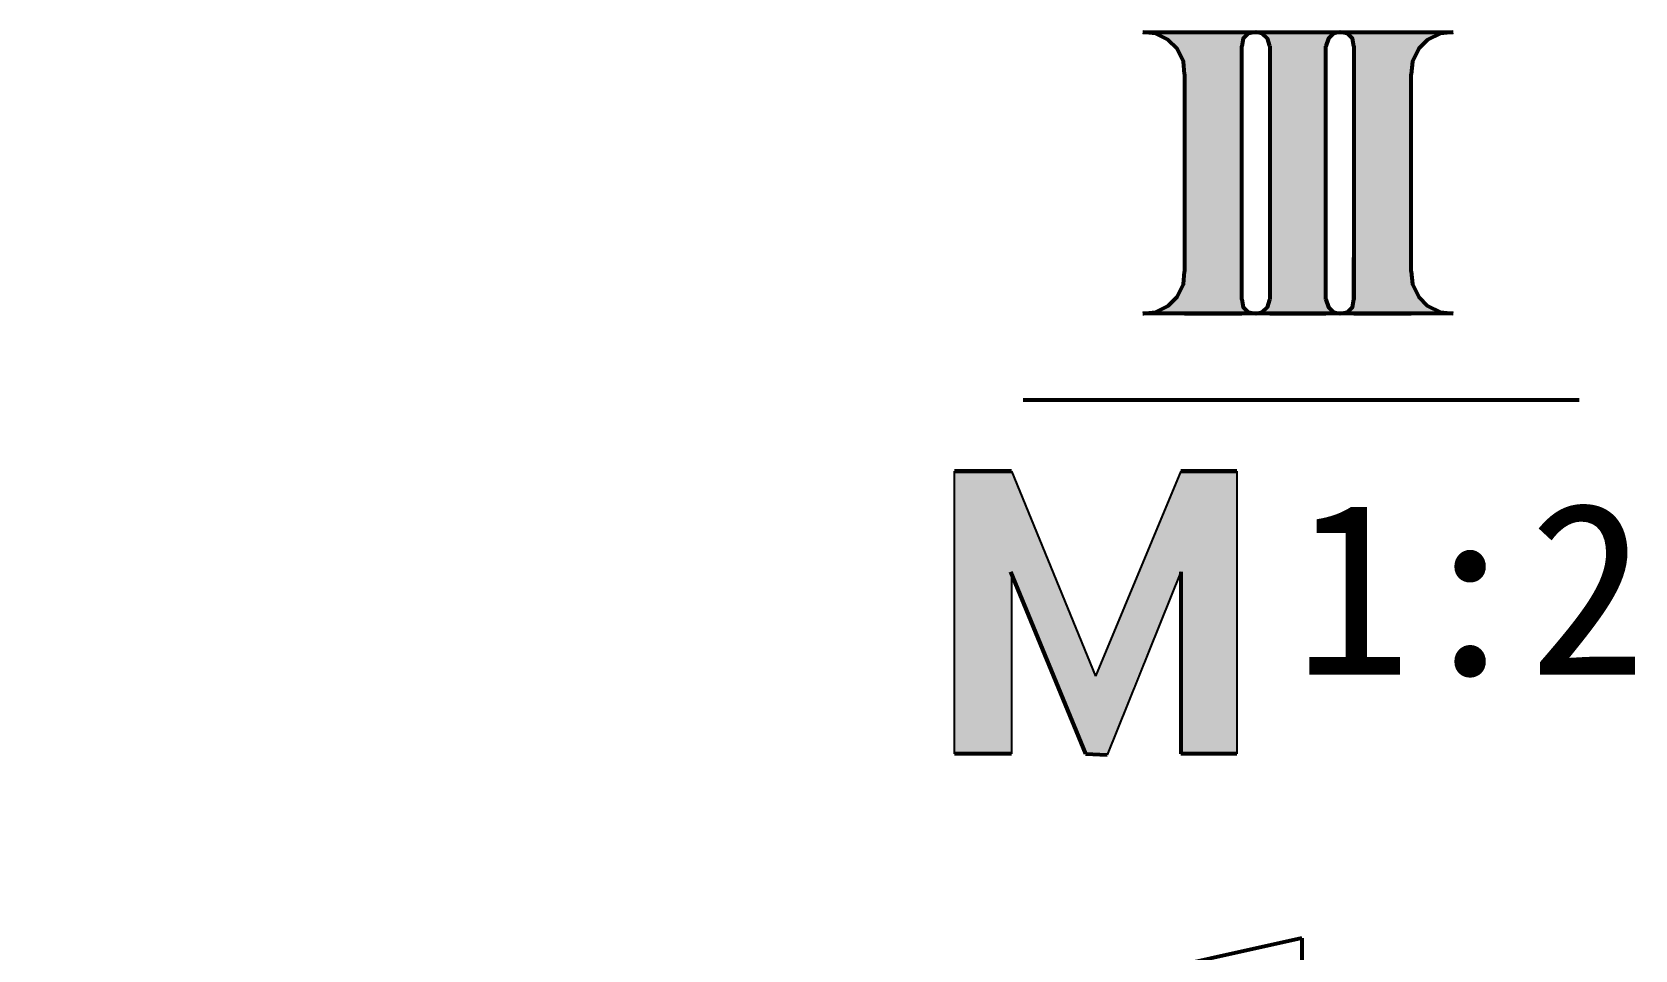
# Model space of a CAD drawing. Header units: millimetres. Extents: x 0 to 841, y 0 to 1189.
# Drawn here: x 435.7 to 489, y 765.4 to 795.9 of the extents above; entities that cross this region are included whole.
import ezdxf

# ---------------------------------------------------------------- set-up
doc = ezdxf.new("R2010")
doc.units = ezdxf.units.MM
doc.layers.add('C00-00-00', color=7, linetype='Continuous')

msp = doc.modelspace()

# ---------------------------------------------------------------- hatches: boundary and pattern name
at = {"layer": 'C00-00-00'}
h = msp.add_hatch(color=256, dxfattribs=at)
h.dxf.hatch_style = 2
h.paths.add_polyline_path([(472.609333, 795.892772), (476.292333, 795.892772), (472.694, 795.892772)])
h = msp.add_hatch(color=256, dxfattribs=at)
h.dxf.hatch_style = 2
h.paths.add_polyline_path([(472.609333, 795.892772), (476.377, 795.892772), (476.292333, 795.892772)])
h = msp.add_hatch(color=256, dxfattribs=at)
h.dxf.hatch_style = 2
h.paths.add_polyline_path([(472.694, 795.892772), (476.25, 795.892772), (472.863333, 795.892772)])
h = msp.add_hatch(color=256, dxfattribs=at)
h.dxf.hatch_style = 2
h.paths.add_polyline_path([(472.694, 795.892772), (476.292333, 795.892772), (476.25, 795.892772)])
h = msp.add_hatch(color=256, dxfattribs=at)
h.dxf.hatch_style = 2
h.paths.add_polyline_path([(472.863333, 795.892772), (476.207667, 795.892772), (472.905667, 795.892772)])
h = msp.add_hatch(color=256, dxfattribs=at)
h.dxf.hatch_style = 2
h.paths.add_polyline_path([(472.863333, 795.892772), (476.25, 795.892772), (476.207667, 795.892772)])
h = msp.add_hatch(color=256, dxfattribs=at)
h.dxf.hatch_style = 2
h.paths.add_polyline_path([(472.905667, 795.892772), (476.123, 795.850439), (473.032667, 795.850439)])
h = msp.add_hatch(color=256, dxfattribs=at)
h.dxf.hatch_style = 2
h.paths.add_polyline_path([(472.905667, 795.892772), (476.207667, 795.892772), (476.123, 795.850439)])
h = msp.add_hatch(color=256, dxfattribs=at)
h.dxf.hatch_style = 2
h.paths.add_polyline_path([(473.032667, 795.850439), (476.123, 795.808106), (473.117333, 795.808106)])
h = msp.add_hatch(color=256, dxfattribs=at)
h.dxf.hatch_style = 2
h.paths.add_polyline_path([(473.032667, 795.850439), (476.123, 795.850439), (476.123, 795.808106)])
h = msp.add_hatch(color=256, dxfattribs=at)
h.dxf.hatch_style = 2
h.paths.add_polyline_path([(473.117333, 795.808106), (476.080667, 795.808106), (473.159667, 795.808106)])
h = msp.add_hatch(color=256, dxfattribs=at)
h.dxf.hatch_style = 2
h.paths.add_polyline_path([(473.117333, 795.808106), (476.123, 795.808106), (476.080667, 795.808106)])
h = msp.add_hatch(color=256, dxfattribs=at)
h.dxf.hatch_style = 2
h.paths.add_polyline_path([(473.159667, 795.808106), (475.996, 795.723439), (473.286667, 795.723439)])
h = msp.add_hatch(color=256, dxfattribs=at)
h.dxf.hatch_style = 2
h.paths.add_polyline_path([(473.159667, 795.808106), (476.080667, 795.808106), (475.996, 795.723439)])
h = msp.add_hatch(color=256, dxfattribs=at)
h.dxf.hatch_style = 2
h.paths.add_polyline_path([(476.377, 795.892772), (479.086333, 795.892772), (476.461667, 795.892772)])
h = msp.add_hatch(color=256, dxfattribs=at)
h.dxf.hatch_style = 2
h.paths.add_polyline_path([(476.377, 795.892772), (479.171, 795.892772), (479.086333, 795.892772)])
h = msp.add_hatch(color=256, dxfattribs=at)
h.dxf.hatch_style = 2
h.paths.add_polyline_path([(476.461667, 795.892772), (479.044, 795.892772), (476.546333, 795.892772)])
h = msp.add_hatch(color=256, dxfattribs=at)
h.dxf.hatch_style = 2
h.paths.add_polyline_path([(476.461667, 795.892772), (479.086333, 795.892772), (479.044, 795.892772)])
h = msp.add_hatch(color=256, dxfattribs=at)
h.dxf.hatch_style = 2
h.paths.add_polyline_path([(476.546333, 795.892772), (478.959333, 795.850439), (476.588667, 795.850439)])
h = msp.add_hatch(color=256, dxfattribs=at)
h.dxf.hatch_style = 2
h.paths.add_polyline_path([(476.546333, 795.892772), (479.044, 795.892772), (478.959333, 795.850439)])
h = msp.add_hatch(color=256, dxfattribs=at)
h.dxf.hatch_style = 2
h.paths.add_polyline_path([(476.588667, 795.850439), (478.874667, 795.808106), (476.673333, 795.808106)])
h = msp.add_hatch(color=256, dxfattribs=at)
h.dxf.hatch_style = 2
h.paths.add_polyline_path([(476.588667, 795.850439), (478.959333, 795.850439), (478.874667, 795.808106)])
h = msp.add_hatch(color=256, dxfattribs=at)
h.dxf.hatch_style = 2
h.paths.add_polyline_path([(476.673333, 795.808106), (478.832333, 795.723439), (476.715667, 795.723439)])
h = msp.add_hatch(color=256, dxfattribs=at)
h.dxf.hatch_style = 2
h.paths.add_polyline_path([(476.673333, 795.808106), (478.874667, 795.808106), (478.832333, 795.723439)])
h = msp.add_hatch(color=256, dxfattribs=at)
h.dxf.hatch_style = 2
h.paths.add_polyline_path([(479.171, 795.892772), (482.854, 795.892772), (479.255667, 795.892772)])
h = msp.add_hatch(color=256, dxfattribs=at)
h.dxf.hatch_style = 2
h.paths.add_polyline_path([(479.171, 795.892772), (482.938667, 795.892772), (482.854, 795.892772)])
h = msp.add_hatch(color=256, dxfattribs=at)
h.dxf.hatch_style = 2
h.paths.add_polyline_path([(479.255667, 795.892772), (482.684667, 795.892772), (479.340333, 795.892772)])
h = msp.add_hatch(color=256, dxfattribs=at)
h.dxf.hatch_style = 2
h.paths.add_polyline_path([(479.255667, 795.892772), (482.854, 795.892772), (482.684667, 795.892772)])
h = msp.add_hatch(color=256, dxfattribs=at)
h.dxf.hatch_style = 2
h.paths.add_polyline_path([(479.340333, 795.892772), (482.684667, 795.892772)])
h = msp.add_hatch(color=256, dxfattribs=at)
h.dxf.hatch_style = 2
h.paths.add_polyline_path([(479.340333, 795.892772), (482.684667, 795.892772)])
h = msp.add_hatch(color=256, dxfattribs=at)
h.dxf.hatch_style = 2
h.paths.add_polyline_path([(479.340333, 795.892772), (482.557667, 795.850439), (479.425, 795.850439)])
h = msp.add_hatch(color=256, dxfattribs=at)
h.dxf.hatch_style = 2
h.paths.add_polyline_path([(479.340333, 795.892772), (482.684667, 795.892772), (482.557667, 795.850439)])
h = msp.add_hatch(color=256, dxfattribs=at)
h.dxf.hatch_style = 2
h.paths.add_polyline_path([(479.425, 795.850439), (482.473, 795.808106), (479.467333, 795.808106)])
h = msp.add_hatch(color=256, dxfattribs=at)
h.dxf.hatch_style = 2
h.paths.add_polyline_path([(479.425, 795.850439), (482.557667, 795.850439), (482.473, 795.808106)])
h = msp.add_hatch(color=256, dxfattribs=at)
h.dxf.hatch_style = 2
h.paths.add_polyline_path([(479.467333, 795.808106), (482.388333, 795.808106)])
h = msp.add_hatch(color=256, dxfattribs=at)
h.dxf.hatch_style = 2
h.paths.add_polyline_path([(479.467333, 795.808106), (482.473, 795.808106), (482.388333, 795.808106)])
h = msp.add_hatch(color=256, dxfattribs=at)
h.dxf.hatch_style = 2
h.paths.add_polyline_path([(479.467333, 795.808106), (482.261333, 795.723439), (479.552, 795.723439)])
h = msp.add_hatch(color=256, dxfattribs=at)
h.dxf.hatch_style = 2
h.paths.add_polyline_path([(479.467333, 795.808106), (482.388333, 795.808106), (482.261333, 795.723439)])
h = msp.add_hatch(color=256, dxfattribs=at)
h.dxf.hatch_style = 2
h.paths.add_polyline_path([(473.286667, 795.723439), (475.996, 795.723439), (473.329, 795.723439)])
h = msp.add_hatch(color=256, dxfattribs=at)
h.dxf.hatch_style = 2
h.paths.add_polyline_path([(473.286667, 795.723439), (475.996, 795.723439)])
h = msp.add_hatch(color=256, dxfattribs=at)
h.dxf.hatch_style = 2
h.paths.add_polyline_path([(473.329, 795.723439), (475.953667, 795.681106), (473.371333, 795.681106)])
h = msp.add_hatch(color=256, dxfattribs=at)
h.dxf.hatch_style = 2
h.paths.add_polyline_path([(473.329, 795.723439), (475.996, 795.723439), (475.953667, 795.681106)])
h = msp.add_hatch(color=256, dxfattribs=at)
h.dxf.hatch_style = 2
h.paths.add_polyline_path([(473.371333, 795.681106), (475.911333, 795.596439), (473.498333, 795.596439)])
h = msp.add_hatch(color=256, dxfattribs=at)
h.dxf.hatch_style = 2
h.paths.add_polyline_path([(473.371333, 795.681106), (475.953667, 795.681106), (475.911333, 795.596439)])
h = msp.add_hatch(color=256, dxfattribs=at)
h.dxf.hatch_style = 2
h.paths.add_polyline_path([(473.498333, 795.596439), (475.911333, 795.554106), (473.540667, 795.554106)])
h = msp.add_hatch(color=256, dxfattribs=at)
h.dxf.hatch_style = 2
h.paths.add_polyline_path([(473.498333, 795.596439), (475.911333, 795.596439), (475.911333, 795.554106)])
h = msp.add_hatch(color=256, dxfattribs=at)
h.dxf.hatch_style = 2
h.paths.add_polyline_path([(473.540667, 795.554106), (475.911333, 795.511772), (473.583, 795.511772)])
h = msp.add_hatch(color=256, dxfattribs=at)
h.dxf.hatch_style = 2
h.paths.add_polyline_path([(473.540667, 795.554106), (475.911333, 795.554106), (475.911333, 795.511772)])
h = msp.add_hatch(color=256, dxfattribs=at)
h.dxf.hatch_style = 2
h.paths.add_polyline_path([(473.583, 795.511772), (475.911333, 795.427106), (473.667667, 795.427106)])
h = msp.add_hatch(color=256, dxfattribs=at)
h.dxf.hatch_style = 2
h.paths.add_polyline_path([(473.583, 795.511772), (475.911333, 795.511772), (475.911333, 795.427106)])
h = msp.add_hatch(color=256, dxfattribs=at)
h.dxf.hatch_style = 2
h.paths.add_polyline_path([(473.667667, 795.427106), (475.911333, 795.384772), (473.71, 795.384772)])
h = msp.add_hatch(color=256, dxfattribs=at)
h.dxf.hatch_style = 2
h.paths.add_polyline_path([(473.667667, 795.427106), (475.911333, 795.427106), (475.911333, 795.384772)])
h = msp.add_hatch(color=256, dxfattribs=at)
h.dxf.hatch_style = 2
h.paths.add_polyline_path([(473.71, 795.384772), (475.911333, 795.215439), (473.837, 795.215439)])
h = msp.add_hatch(color=256, dxfattribs=at)
h.dxf.hatch_style = 2
h.paths.add_polyline_path([(473.71, 795.384772), (475.911333, 795.384772), (475.911333, 795.215439)])
h = msp.add_hatch(color=256, dxfattribs=at)
h.dxf.hatch_style = 2
h.paths.add_polyline_path([(476.715667, 795.723439), (478.79, 795.681106), (476.758, 795.681106)])
h = msp.add_hatch(color=256, dxfattribs=at)
h.dxf.hatch_style = 2
h.paths.add_polyline_path([(476.715667, 795.723439), (478.832333, 795.723439), (478.79, 795.681106)])
h = msp.add_hatch(color=256, dxfattribs=at)
h.dxf.hatch_style = 2
h.paths.add_polyline_path([(476.758, 795.681106), (478.747667, 795.596439), (476.800333, 795.596439)])
h = msp.add_hatch(color=256, dxfattribs=at)
h.dxf.hatch_style = 2
h.paths.add_polyline_path([(476.758, 795.681106), (478.79, 795.681106), (478.747667, 795.596439)])
h = msp.add_hatch(color=256, dxfattribs=at)
h.dxf.hatch_style = 2
h.paths.add_polyline_path([(476.800333, 795.596439), (478.705333, 795.511772), (476.842667, 795.511772)])
h = msp.add_hatch(color=256, dxfattribs=at)
h.dxf.hatch_style = 2
h.paths.add_polyline_path([(476.800333, 795.596439), (478.747667, 795.596439), (478.705333, 795.511772)])
h = msp.add_hatch(color=256, dxfattribs=at)
h.dxf.hatch_style = 2
h.paths.add_polyline_path([(476.842667, 795.511772), (478.705333, 795.427106), (476.842667, 795.427106)])
h = msp.add_hatch(color=256, dxfattribs=at)
h.dxf.hatch_style = 2
h.paths.add_polyline_path([(476.842667, 795.511772), (478.705333, 795.511772), (478.705333, 795.427106)])
h = msp.add_hatch(color=256, dxfattribs=at)
h.dxf.hatch_style = 2
h.paths.add_polyline_path([(476.842667, 795.427106), (478.705333, 787.002772), (476.842667, 787.002772)])
h = msp.add_hatch(color=256, dxfattribs=at)
h.dxf.hatch_style = 2
h.paths.add_polyline_path([(476.842667, 795.427106), (478.705333, 795.427106), (478.705333, 787.002772)])
h = msp.add_hatch(color=256, dxfattribs=at)
h.dxf.hatch_style = 2
h.paths.add_polyline_path([(479.552, 795.723439), (482.219, 795.723439)])
h = msp.add_hatch(color=256, dxfattribs=at)
h.dxf.hatch_style = 2
h.paths.add_polyline_path([(479.552, 795.723439), (482.261333, 795.723439), (482.219, 795.723439)])
h = msp.add_hatch(color=256, dxfattribs=at)
h.dxf.hatch_style = 2
h.paths.add_polyline_path([(479.552, 795.723439), (482.176667, 795.681106), (479.594333, 795.681106)])
h = msp.add_hatch(color=256, dxfattribs=at)
h.dxf.hatch_style = 2
h.paths.add_polyline_path([(479.552, 795.723439), (482.219, 795.723439), (482.176667, 795.681106)])
h = msp.add_hatch(color=256, dxfattribs=at)
h.dxf.hatch_style = 2
h.paths.add_polyline_path([(479.594333, 795.681106), (482.049667, 795.596439), (479.636667, 795.596439)])
h = msp.add_hatch(color=256, dxfattribs=at)
h.dxf.hatch_style = 2
h.paths.add_polyline_path([(479.594333, 795.681106), (482.176667, 795.681106), (482.049667, 795.596439)])
h = msp.add_hatch(color=256, dxfattribs=at)
h.dxf.hatch_style = 2
h.paths.add_polyline_path([(479.636667, 795.596439), (482.049667, 795.554106), (479.636667, 795.554106)])
h = msp.add_hatch(color=256, dxfattribs=at)
h.dxf.hatch_style = 2
h.paths.add_polyline_path([(479.636667, 795.596439), (482.049667, 795.596439), (482.049667, 795.554106)])
h = msp.add_hatch(color=256, dxfattribs=at)
h.dxf.hatch_style = 2
h.paths.add_polyline_path([(479.636667, 795.554106), (481.965, 795.511772), (479.636667, 795.511772)])
h = msp.add_hatch(color=256, dxfattribs=at)
h.dxf.hatch_style = 2
h.paths.add_polyline_path([(479.636667, 795.554106), (482.049667, 795.554106), (481.965, 795.511772)])
h = msp.add_hatch(color=256, dxfattribs=at)
h.dxf.hatch_style = 2
h.paths.add_polyline_path([(479.636667, 795.511772), (481.880333, 795.427106), (479.636667, 795.427106)])
h = msp.add_hatch(color=256, dxfattribs=at)
h.dxf.hatch_style = 2
h.paths.add_polyline_path([(479.636667, 795.511772), (481.965, 795.511772), (481.880333, 795.427106)])
h = msp.add_hatch(color=256, dxfattribs=at)
h.dxf.hatch_style = 2
h.paths.add_polyline_path([(479.636667, 795.427106), (481.880333, 795.384772), (479.636667, 795.384772)])
h = msp.add_hatch(color=256, dxfattribs=at)
h.dxf.hatch_style = 2
h.paths.add_polyline_path([(479.636667, 795.427106), (481.880333, 795.427106), (481.880333, 795.384772)])
h = msp.add_hatch(color=256, dxfattribs=at)
h.dxf.hatch_style = 2
h.paths.add_polyline_path([(479.636667, 795.384772), (481.711, 795.215439), (479.636667, 795.215439)])
h = msp.add_hatch(color=256, dxfattribs=at)
h.dxf.hatch_style = 2
h.paths.add_polyline_path([(479.636667, 795.384772), (481.880333, 795.384772), (481.711, 795.215439)])
h = msp.add_hatch(color=256, dxfattribs=at)
h.dxf.hatch_style = 2
h.paths.add_polyline_path([(473.837, 795.215439), (475.911333, 794.961439), (473.921667, 794.961439)])
h = msp.add_hatch(color=256, dxfattribs=at)
h.dxf.hatch_style = 2
h.paths.add_polyline_path([(473.837, 795.215439), (475.911333, 795.215439), (475.911333, 794.961439)])
h = msp.add_hatch(color=256, dxfattribs=at)
h.dxf.hatch_style = 2
h.paths.add_polyline_path([(473.921667, 794.961439), (475.911333, 794.749772), (474.006333, 794.749772)])
h = msp.add_hatch(color=256, dxfattribs=at)
h.dxf.hatch_style = 2
h.paths.add_polyline_path([(473.921667, 794.961439), (475.911333, 794.961439), (475.911333, 794.749772)])
h = msp.add_hatch(color=256, dxfattribs=at)
h.dxf.hatch_style = 2
h.paths.add_polyline_path([(474.006333, 794.749772), (475.911333, 794.495772), (474.006333, 794.495772)])
h = msp.add_hatch(color=256, dxfattribs=at)
h.dxf.hatch_style = 2
h.paths.add_polyline_path([(474.006333, 794.749772), (475.911333, 794.749772), (475.911333, 794.495772)])
h = msp.add_hatch(color=256, dxfattribs=at)
h.dxf.hatch_style = 2
h.paths.add_polyline_path([(479.636667, 795.215439), (481.626333, 794.961439), (479.636667, 794.961439)])
h = msp.add_hatch(color=256, dxfattribs=at)
h.dxf.hatch_style = 2
h.paths.add_polyline_path([(479.636667, 795.215439), (481.711, 795.215439), (481.626333, 794.961439)])
h = msp.add_hatch(color=256, dxfattribs=at)
h.dxf.hatch_style = 2
h.paths.add_polyline_path([(479.636667, 794.961439), (481.541667, 794.749772), (479.636667, 794.749772)])
h = msp.add_hatch(color=256, dxfattribs=at)
h.dxf.hatch_style = 2
h.paths.add_polyline_path([(479.636667, 794.961439), (481.626333, 794.961439), (481.541667, 794.749772)])
h = msp.add_hatch(color=256, dxfattribs=at)
h.dxf.hatch_style = 2
h.paths.add_polyline_path([(479.636667, 794.749772), (481.541667, 794.495772), (479.636667, 794.495772)])
h = msp.add_hatch(color=256, dxfattribs=at)
h.dxf.hatch_style = 2
h.paths.add_polyline_path([(479.636667, 794.749772), (481.541667, 794.749772), (481.541667, 794.495772)])
h = msp.add_hatch(color=256, dxfattribs=at)
h.dxf.hatch_style = 2
h.paths.add_polyline_path([(474.006333, 794.495772), (475.911333, 787.934106), (474.006333, 787.934106)])
h = msp.add_hatch(color=256, dxfattribs=at)
h.dxf.hatch_style = 2
h.paths.add_polyline_path([(474.006333, 794.495772), (475.911333, 794.495772), (475.911333, 787.934106)])
h = msp.add_hatch(color=256, dxfattribs=at)
h.dxf.hatch_style = 2
h.paths.add_polyline_path([(479.636667, 794.495772), (481.541667, 787.934106), (479.636667, 787.934106)])
h = msp.add_hatch(color=256, dxfattribs=at)
h.dxf.hatch_style = 2
h.paths.add_polyline_path([(479.636667, 794.495772), (481.541667, 794.495772), (481.541667, 787.934106)])
h = msp.add_hatch(color=256, dxfattribs=at)
h.dxf.hatch_style = 2
h.paths.add_polyline_path([(474.006333, 787.934106), (475.911333, 787.680106), (474.006333, 787.680106)])
h = msp.add_hatch(color=256, dxfattribs=at)
h.dxf.hatch_style = 2
h.paths.add_polyline_path([(474.006333, 787.934106), (475.911333, 787.934106), (475.911333, 787.680106)])
h = msp.add_hatch(color=256, dxfattribs=at)
h.dxf.hatch_style = 2
h.paths.add_polyline_path([(479.636667, 787.934106), (481.541667, 787.680106), (479.636667, 787.680106)])
h = msp.add_hatch(color=256, dxfattribs=at)
h.dxf.hatch_style = 2
h.paths.add_polyline_path([(479.636667, 787.934106), (481.541667, 787.934106), (481.541667, 787.680106)])
h = msp.add_hatch(color=256, dxfattribs=at)
h.dxf.hatch_style = 2
h.paths.add_polyline_path([(473.921667, 787.426106), (475.911333, 787.214439), (473.837, 787.214439)])
h = msp.add_hatch(color=256, dxfattribs=at)
h.dxf.hatch_style = 2
h.paths.add_polyline_path([(474.006333, 787.680106), (475.911333, 787.426106), (473.921667, 787.426106)])
h = msp.add_hatch(color=256, dxfattribs=at)
h.dxf.hatch_style = 2
h.paths.add_polyline_path([(473.921667, 787.426106), (475.911333, 787.426106), (475.911333, 787.214439)])
h = msp.add_hatch(color=256, dxfattribs=at)
h.dxf.hatch_style = 2
h.paths.add_polyline_path([(474.006333, 787.680106), (475.911333, 787.680106), (475.911333, 787.426106)])
h = msp.add_hatch(color=256, dxfattribs=at)
h.dxf.hatch_style = 2
h.paths.add_polyline_path([(479.636667, 787.680106), (481.626333, 787.426106), (479.636667, 787.426106)])
h = msp.add_hatch(color=256, dxfattribs=at)
h.dxf.hatch_style = 2
h.paths.add_polyline_path([(479.636667, 787.680106), (481.541667, 787.680106), (481.626333, 787.426106)])
h = msp.add_hatch(color=256, dxfattribs=at)
h.dxf.hatch_style = 2
h.paths.add_polyline_path([(479.636667, 787.426106), (481.711, 787.214439), (479.636667, 787.214439)])
h = msp.add_hatch(color=256, dxfattribs=at)
h.dxf.hatch_style = 2
h.paths.add_polyline_path([(479.636667, 787.426106), (481.626333, 787.426106), (481.711, 787.214439)])
h = msp.add_hatch(color=256, dxfattribs=at)
h.dxf.hatch_style = 2
h.paths.add_polyline_path([(473.371333, 786.748772), (475.996, 786.706439), (473.329, 786.706439)])
h = msp.add_hatch(color=256, dxfattribs=at)
h.dxf.hatch_style = 2
h.paths.add_polyline_path([(473.498333, 786.833439), (475.953667, 786.748772), (473.371333, 786.748772)])
h = msp.add_hatch(color=256, dxfattribs=at)
h.dxf.hatch_style = 2
h.paths.add_polyline_path([(473.371333, 786.748772), (475.953667, 786.748772), (475.996, 786.706439)])
h = msp.add_hatch(color=256, dxfattribs=at)
h.dxf.hatch_style = 2
h.paths.add_polyline_path([(473.540667, 786.833439), (475.911333, 786.833439), (473.498333, 786.833439)])
h = msp.add_hatch(color=256, dxfattribs=at)
h.dxf.hatch_style = 2
h.paths.add_polyline_path([(473.498333, 786.833439), (475.911333, 786.833439), (475.953667, 786.748772)])
h = msp.add_hatch(color=256, dxfattribs=at)
h.dxf.hatch_style = 2
h.paths.add_polyline_path([(473.583, 786.918106), (475.911333, 786.833439), (473.540667, 786.833439)])
h = msp.add_hatch(color=256, dxfattribs=at)
h.dxf.hatch_style = 2
h.paths.add_polyline_path([(473.540667, 786.833439), (475.911333, 786.833439)])
h = msp.add_hatch(color=256, dxfattribs=at)
h.dxf.hatch_style = 2
h.paths.add_polyline_path([(473.667667, 787.002772), (475.911333, 786.918106), (473.583, 786.918106)])
h = msp.add_hatch(color=256, dxfattribs=at)
h.dxf.hatch_style = 2
h.paths.add_polyline_path([(473.583, 786.918106), (475.911333, 786.918106), (475.911333, 786.833439)])
h = msp.add_hatch(color=256, dxfattribs=at)
h.dxf.hatch_style = 2
h.paths.add_polyline_path([(473.71, 787.002772), (475.911333, 787.002772), (473.667667, 787.002772)])
h = msp.add_hatch(color=256, dxfattribs=at)
h.dxf.hatch_style = 2
h.paths.add_polyline_path([(473.667667, 787.002772), (475.911333, 787.002772), (475.911333, 786.918106)])
h = msp.add_hatch(color=256, dxfattribs=at)
h.dxf.hatch_style = 2
h.paths.add_polyline_path([(473.837, 787.214439), (475.911333, 787.002772), (473.71, 787.002772)])
h = msp.add_hatch(color=256, dxfattribs=at)
h.dxf.hatch_style = 2
h.paths.add_polyline_path([(473.71, 787.002772), (475.911333, 787.002772)])
h = msp.add_hatch(color=256, dxfattribs=at)
h.dxf.hatch_style = 2
h.paths.add_polyline_path([(473.837, 787.214439), (475.911333, 787.214439), (475.911333, 787.002772)])
h = msp.add_hatch(color=256, dxfattribs=at)
h.dxf.hatch_style = 2
h.paths.add_polyline_path([(476.758, 786.748772), (478.832333, 786.664106), (476.715667, 786.664106)])
h = msp.add_hatch(color=256, dxfattribs=at)
h.dxf.hatch_style = 2
h.paths.add_polyline_path([(476.800333, 786.833439), (478.79, 786.748772), (476.758, 786.748772)])
h = msp.add_hatch(color=256, dxfattribs=at)
h.dxf.hatch_style = 2
h.paths.add_polyline_path([(476.758, 786.748772), (478.79, 786.748772), (478.832333, 786.664106)])
h = msp.add_hatch(color=256, dxfattribs=at)
h.dxf.hatch_style = 2
h.paths.add_polyline_path([(476.842667, 786.918106), (478.747667, 786.833439), (476.800333, 786.833439)])
h = msp.add_hatch(color=256, dxfattribs=at)
h.dxf.hatch_style = 2
h.paths.add_polyline_path([(476.800333, 786.833439), (478.747667, 786.833439), (478.79, 786.748772)])
h = msp.add_hatch(color=256, dxfattribs=at)
h.dxf.hatch_style = 2
h.paths.add_polyline_path([(476.842667, 787.002772), (478.705333, 786.918106), (476.842667, 786.918106)])
h = msp.add_hatch(color=256, dxfattribs=at)
h.dxf.hatch_style = 2
h.paths.add_polyline_path([(476.842667, 787.002772), (478.705333, 787.002772), (478.705333, 786.918106)])
h = msp.add_hatch(color=256, dxfattribs=at)
h.dxf.hatch_style = 2
h.paths.add_polyline_path([(476.842667, 786.918106), (478.705333, 786.918106), (478.747667, 786.833439)])
h = msp.add_hatch(color=256, dxfattribs=at)
h.dxf.hatch_style = 2
h.paths.add_polyline_path([(479.594333, 786.748772), (482.219, 786.706439), (479.552, 786.706439)])
h = msp.add_hatch(color=256, dxfattribs=at)
h.dxf.hatch_style = 2
h.paths.add_polyline_path([(479.636667, 786.833439), (482.176667, 786.748772), (479.594333, 786.748772)])
h = msp.add_hatch(color=256, dxfattribs=at)
h.dxf.hatch_style = 2
h.paths.add_polyline_path([(479.594333, 786.748772), (482.176667, 786.748772), (482.219, 786.706439)])
h = msp.add_hatch(color=256, dxfattribs=at)
h.dxf.hatch_style = 2
h.paths.add_polyline_path([(479.636667, 787.214439), (481.880333, 787.002772), (479.636667, 787.002772)])
h = msp.add_hatch(color=256, dxfattribs=at)
h.dxf.hatch_style = 2
h.paths.add_polyline_path([(479.636667, 787.214439), (481.711, 787.214439), (481.880333, 787.002772)])
h = msp.add_hatch(color=256, dxfattribs=at)
h.dxf.hatch_style = 2
h.paths.add_polyline_path([(479.636667, 787.002772), (481.880333, 787.002772)])
h = msp.add_hatch(color=256, dxfattribs=at)
h.dxf.hatch_style = 2
h.paths.add_polyline_path([(479.636667, 787.002772), (481.880333, 787.002772)])
h = msp.add_hatch(color=256, dxfattribs=at)
h.dxf.hatch_style = 2
h.paths.add_polyline_path([(479.636667, 787.002772), (481.965, 786.918106), (479.636667, 786.918106)])
h = msp.add_hatch(color=256, dxfattribs=at)
h.dxf.hatch_style = 2
h.paths.add_polyline_path([(479.636667, 787.002772), (481.880333, 787.002772), (481.965, 786.918106)])
h = msp.add_hatch(color=256, dxfattribs=at)
h.dxf.hatch_style = 2
h.paths.add_polyline_path([(479.636667, 786.918106), (482.049667, 786.833439), (479.636667, 786.833439)])
h = msp.add_hatch(color=256, dxfattribs=at)
h.dxf.hatch_style = 2
h.paths.add_polyline_path([(479.636667, 786.918106), (481.965, 786.918106), (482.049667, 786.833439)])
h = msp.add_hatch(color=256, dxfattribs=at)
h.dxf.hatch_style = 2
h.paths.add_polyline_path([(479.636667, 786.833439), (482.049667, 786.833439)])
h = msp.add_hatch(color=256, dxfattribs=at)
h.dxf.hatch_style = 2
h.paths.add_polyline_path([(479.636667, 786.833439), (482.049667, 786.833439)])
h = msp.add_hatch(color=256, dxfattribs=at)
h.dxf.hatch_style = 2
h.paths.add_polyline_path([(479.636667, 786.833439), (482.049667, 786.833439), (482.176667, 786.748772)])
h = msp.add_hatch(color=256, dxfattribs=at)
h.dxf.hatch_style = 2
h.paths.add_polyline_path([(472.694, 786.537106), (476.377, 786.537106), (472.609333, 786.537106)])
h = msp.add_hatch(color=256, dxfattribs=at)
h.dxf.hatch_style = 2
h.paths.add_polyline_path([(472.863333, 786.537106), (476.292333, 786.537106), (472.694, 786.537106)])
h = msp.add_hatch(color=256, dxfattribs=at)
h.dxf.hatch_style = 2
h.paths.add_polyline_path([(472.694, 786.537106), (476.292333, 786.537106), (476.377, 786.537106)])
h = msp.add_hatch(color=256, dxfattribs=at)
h.dxf.hatch_style = 2
h.paths.add_polyline_path([(472.905667, 786.537106), (476.25, 786.537106), (472.863333, 786.537106)])
h = msp.add_hatch(color=256, dxfattribs=at)
h.dxf.hatch_style = 2
h.paths.add_polyline_path([(472.863333, 786.537106), (476.25, 786.537106), (476.292333, 786.537106)])
h = msp.add_hatch(color=256, dxfattribs=at)
h.dxf.hatch_style = 2
h.paths.add_polyline_path([(473.032667, 786.579439), (476.207667, 786.537106), (472.905667, 786.537106)])
h = msp.add_hatch(color=256, dxfattribs=at)
h.dxf.hatch_style = 2
h.paths.add_polyline_path([(472.905667, 786.537106), (476.207667, 786.537106), (476.25, 786.537106)])
h = msp.add_hatch(color=256, dxfattribs=at)
h.dxf.hatch_style = 2
h.paths.add_polyline_path([(473.117333, 786.621772), (476.123, 786.579439), (473.032667, 786.579439)])
h = msp.add_hatch(color=256, dxfattribs=at)
h.dxf.hatch_style = 2
h.paths.add_polyline_path([(473.032667, 786.579439), (476.123, 786.579439), (476.207667, 786.537106)])
h = msp.add_hatch(color=256, dxfattribs=at)
h.dxf.hatch_style = 2
h.paths.add_polyline_path([(473.159667, 786.621772), (476.123, 786.621772), (473.117333, 786.621772)])
h = msp.add_hatch(color=256, dxfattribs=at)
h.dxf.hatch_style = 2
h.paths.add_polyline_path([(473.117333, 786.621772), (476.123, 786.621772), (476.123, 786.579439)])
h = msp.add_hatch(color=256, dxfattribs=at)
h.dxf.hatch_style = 2
h.paths.add_polyline_path([(473.286667, 786.664106), (476.080667, 786.621772), (473.159667, 786.621772)])
h = msp.add_hatch(color=256, dxfattribs=at)
h.dxf.hatch_style = 2
h.paths.add_polyline_path([(473.159667, 786.621772), (476.080667, 786.621772), (476.123, 786.621772)])
h = msp.add_hatch(color=256, dxfattribs=at)
h.dxf.hatch_style = 2
h.paths.add_polyline_path([(473.329, 786.706439), (475.996, 786.664106), (473.286667, 786.664106)])
h = msp.add_hatch(color=256, dxfattribs=at)
h.dxf.hatch_style = 2
h.paths.add_polyline_path([(473.286667, 786.664106), (475.996, 786.664106), (476.080667, 786.621772)])
h = msp.add_hatch(color=256, dxfattribs=at)
h.dxf.hatch_style = 2
h.paths.add_polyline_path([(473.329, 786.706439), (475.996, 786.706439), (475.996, 786.664106)])
h = msp.add_hatch(color=256, dxfattribs=at)
h.dxf.hatch_style = 2
h.paths.add_polyline_path([(476.461667, 786.537106), (479.171, 786.537106), (476.377, 786.537106)])
h = msp.add_hatch(color=256, dxfattribs=at)
h.dxf.hatch_style = 2
h.paths.add_polyline_path([(476.546333, 786.537106), (479.086333, 786.537106), (476.461667, 786.537106)])
h = msp.add_hatch(color=256, dxfattribs=at)
h.dxf.hatch_style = 2
h.paths.add_polyline_path([(476.461667, 786.537106), (479.086333, 786.537106), (479.171, 786.537106)])
h = msp.add_hatch(color=256, dxfattribs=at)
h.dxf.hatch_style = 2
h.paths.add_polyline_path([(476.588667, 786.579439), (479.044, 786.537106), (476.546333, 786.537106)])
h = msp.add_hatch(color=256, dxfattribs=at)
h.dxf.hatch_style = 2
h.paths.add_polyline_path([(476.546333, 786.537106), (479.044, 786.537106), (479.086333, 786.537106)])
h = msp.add_hatch(color=256, dxfattribs=at)
h.dxf.hatch_style = 2
h.paths.add_polyline_path([(476.673333, 786.621772), (478.959333, 786.579439), (476.588667, 786.579439)])
h = msp.add_hatch(color=256, dxfattribs=at)
h.dxf.hatch_style = 2
h.paths.add_polyline_path([(476.588667, 786.579439), (478.959333, 786.579439), (479.044, 786.537106)])
h = msp.add_hatch(color=256, dxfattribs=at)
h.dxf.hatch_style = 2
h.paths.add_polyline_path([(476.715667, 786.664106), (478.874667, 786.621772), (476.673333, 786.621772)])
h = msp.add_hatch(color=256, dxfattribs=at)
h.dxf.hatch_style = 2
h.paths.add_polyline_path([(476.673333, 786.621772), (478.874667, 786.621772), (478.959333, 786.579439)])
h = msp.add_hatch(color=256, dxfattribs=at)
h.dxf.hatch_style = 2
h.paths.add_polyline_path([(476.715667, 786.664106), (478.832333, 786.664106), (478.874667, 786.621772)])
h = msp.add_hatch(color=256, dxfattribs=at)
h.dxf.hatch_style = 2
h.paths.add_polyline_path([(479.255667, 786.537106), (482.938667, 786.537106), (479.171, 786.537106)])
h = msp.add_hatch(color=256, dxfattribs=at)
h.dxf.hatch_style = 2
h.paths.add_polyline_path([(479.340333, 786.537106), (482.854, 786.537106), (479.255667, 786.537106)])
h = msp.add_hatch(color=256, dxfattribs=at)
h.dxf.hatch_style = 2
h.paths.add_polyline_path([(479.255667, 786.537106), (482.854, 786.537106), (482.938667, 786.537106)])
h = msp.add_hatch(color=256, dxfattribs=at)
h.dxf.hatch_style = 2
h.paths.add_polyline_path([(479.425, 786.579439), (482.684667, 786.537106), (479.340333, 786.537106)])
h = msp.add_hatch(color=256, dxfattribs=at)
h.dxf.hatch_style = 2
h.paths.add_polyline_path([(479.340333, 786.537106), (482.684667, 786.537106)])
h = msp.add_hatch(color=256, dxfattribs=at)
h.dxf.hatch_style = 2
h.paths.add_polyline_path([(479.340333, 786.537106), (482.684667, 786.537106)])
h = msp.add_hatch(color=256, dxfattribs=at)
h.dxf.hatch_style = 2
h.paths.add_polyline_path([(479.340333, 786.537106), (482.684667, 786.537106), (482.854, 786.537106)])
h = msp.add_hatch(color=256, dxfattribs=at)
h.dxf.hatch_style = 2
h.paths.add_polyline_path([(479.467333, 786.621772), (482.557667, 786.579439), (479.425, 786.579439)])
h = msp.add_hatch(color=256, dxfattribs=at)
h.dxf.hatch_style = 2
h.paths.add_polyline_path([(479.425, 786.579439), (482.557667, 786.579439), (482.684667, 786.537106)])
h = msp.add_hatch(color=256, dxfattribs=at)
h.dxf.hatch_style = 2
h.paths.add_polyline_path([(479.552, 786.664106), (482.388333, 786.621772), (479.467333, 786.621772)])
h = msp.add_hatch(color=256, dxfattribs=at)
h.dxf.hatch_style = 2
h.paths.add_polyline_path([(479.467333, 786.621772), (482.473, 786.621772)])
h = msp.add_hatch(color=256, dxfattribs=at)
h.dxf.hatch_style = 2
h.paths.add_polyline_path([(479.467333, 786.621772), (482.388333, 786.621772), (482.473, 786.621772)])
h = msp.add_hatch(color=256, dxfattribs=at)
h.dxf.hatch_style = 2
h.paths.add_polyline_path([(479.467333, 786.621772), (482.473, 786.621772), (482.557667, 786.579439)])
h = msp.add_hatch(color=256, dxfattribs=at)
h.dxf.hatch_style = 2
h.paths.add_polyline_path([(479.552, 786.706439), (482.261333, 786.664106), (479.552, 786.664106)])
h = msp.add_hatch(color=256, dxfattribs=at)
h.dxf.hatch_style = 2
h.paths.add_polyline_path([(479.552, 786.706439), (482.219, 786.706439), (482.261333, 786.664106)])
h = msp.add_hatch(color=256, dxfattribs=at)
h.dxf.hatch_style = 2
h.paths.add_polyline_path([(479.552, 786.664106), (482.261333, 786.664106), (482.388333, 786.621772)])
h = msp.add_hatch(color=256, dxfattribs=at)
h.dxf.hatch_style = 2
h.paths.add_polyline_path([(466.344, 781.287772), (469.646, 777.816439), (466.344, 777.816439)])
h = msp.add_hatch(color=256, dxfattribs=at)
h.dxf.hatch_style = 2
h.paths.add_polyline_path([(466.344, 781.287772), (468.249, 781.287772), (469.646, 777.816439)])
h = msp.add_hatch(color=256, dxfattribs=at)
h.dxf.hatch_style = 2
h.paths.add_polyline_path([(473.879333, 781.287772), (475.742, 777.943439), (472.482333, 777.943439)])
h = msp.add_hatch(color=256, dxfattribs=at)
h.dxf.hatch_style = 2
h.paths.add_polyline_path([(473.879333, 781.287772), (475.742, 781.287772), (475.742, 777.943439)])
h = msp.add_hatch(color=256, dxfattribs=at)
h.dxf.hatch_style = 2
h.paths.add_polyline_path([(466.344, 777.816439), (468.249, 771.889772), (466.344, 771.889772)])
h = msp.add_hatch(color=256, dxfattribs=at)
h.dxf.hatch_style = 2
h.paths.add_polyline_path([(466.344, 777.816439), (468.249, 777.816439), (468.249, 771.889772)])
h = msp.add_hatch(color=256, dxfattribs=at)
h.dxf.hatch_style = 2
h.paths.add_polyline_path([(468.249, 777.816439), (471.043, 774.472106), (469.646, 774.472106)])
h = msp.add_hatch(color=256, dxfattribs=at)
h.dxf.hatch_style = 2
h.paths.add_polyline_path([(468.249, 777.816439), (469.646, 777.816439), (471.043, 774.472106)])
h = msp.add_hatch(color=256, dxfattribs=at)
h.dxf.hatch_style = 2
h.paths.add_polyline_path([(472.482333, 777.943439), (472.44, 774.472106), (471.043, 774.472106)])
h = msp.add_hatch(color=256, dxfattribs=at)
h.dxf.hatch_style = 2
h.paths.add_polyline_path([(472.482333, 777.943439), (473.879333, 777.943439), (472.44, 774.472106)])
h = msp.add_hatch(color=256, dxfattribs=at)
h.dxf.hatch_style = 2
h.paths.add_polyline_path([(473.879333, 777.943439), (475.742, 771.889772), (473.879333, 771.889772)])
h = msp.add_hatch(color=256, dxfattribs=at)
h.dxf.hatch_style = 2
h.paths.add_polyline_path([(473.879333, 777.943439), (475.742, 777.943439), (475.742, 771.889772)])
h = msp.add_hatch(color=256, dxfattribs=at)
h.dxf.hatch_style = 2
h.paths.add_polyline_path([(469.646, 774.472106), (471.424, 771.889772), (470.704333, 771.889772)])
h = msp.add_hatch(color=256, dxfattribs=at)
h.dxf.hatch_style = 2
h.paths.add_polyline_path([(469.646, 774.472106), (472.44, 774.472106), (471.424, 771.889772)])
h = msp.add_hatch(color=256, dxfattribs=at)
h.dxf.hatch_style = 2
h.paths.add_polyline_path([(470.704333, 771.889772), (471.424, 771.889772), (470.831333, 771.889772)])
h = msp.add_hatch(color=256, dxfattribs=at)
h.dxf.hatch_style = 2
h.paths.add_polyline_path([(470.704333, 771.889772), (471.424, 771.889772)])
h = msp.add_hatch(color=256, dxfattribs=at)
h.dxf.hatch_style = 2
h.paths.add_polyline_path([(470.831333, 771.889772), (471.424, 771.889772), (471.424, 771.847439)])

# ---------------------------------------------------------------- linework, layer by layer
at = {"layer": 'C00-00-00', "lineweight": 53}
for points in [[(474.006333, 794.494361), (473.964, 794.917694), (473.752333, 795.341028), (473.456, 795.637361), (473.032667, 795.849028), (472.609333, 795.891361)], [(476.842667, 795.425694), (476.758, 795.679694), (476.588667, 795.849028), (476.377, 795.891361), (476.123, 795.849028), (475.953667, 795.679694), (475.911333, 795.425694)], [(475.911333, 795.891361), (476.842667, 795.891361)], [(479.636667, 795.425694), (479.594333, 795.679694), (479.425, 795.849028), (479.171, 795.891361), (478.959333, 795.849028), (478.79, 795.679694), (478.705333, 795.425694)], [(478.705333, 795.891361), (479.636667, 795.891361)], [(482.938667, 795.891361), (482.515333, 795.849028), (482.092, 795.637361), (481.795667, 795.341028), (481.584, 794.917694), (481.541667, 794.494361)], [(479.636667, 795.425694), (479.636667, 787.001361)], [(474.006333, 794.494361), (474.006333, 787.932694)], [(472.609333, 786.535694), (473.032667, 786.578028), (473.456, 786.789694), (473.752333, 787.086028), (473.964, 787.509361), (474.006333, 787.932694)], [(481.541667, 787.932694), (481.584, 787.509361), (481.795667, 787.086028), (482.092, 786.789694), (482.515333, 786.578028), (482.938667, 786.535694)], [(475.911333, 787.001361), (475.953667, 786.747361), (476.123, 786.578028), (476.377, 786.535694), (476.588667, 786.578028), (476.758, 786.747361), (476.842667, 787.001361)], [(478.705333, 787.001361), (478.79, 786.747361), (478.959333, 786.578028), (479.171, 786.535694), (479.425, 786.578028), (479.594333, 786.747361), (479.636667, 787.001361)], [(468.63, 783.657028), (487.129667, 783.657028)], [(468.249, 781.286361), (466.344, 781.286361)], [(468.206667, 777.942028), (470.704333, 771.888361)], [(468.249, 771.888361), (466.344, 771.888361)], [(468.249, 771.888361), (467.317667, 771.888361)], [(477.901, 765.750028), (435.652333, 756.352028)], [(477.901, 765.750028), (477.901, 741.366028)]]:
    msp.add_lwpolyline(points, dxfattribs=at)
at = {"layer": 'C00-00-00', "lineweight": 25}
for points in [[(466.344, 771.888361), (466.344, 781.286361)], [(468.249, 781.286361), (471.043, 774.470694)], [(475.742, 781.286361), (475.742, 771.888361)], [(468.249, 777.815028), (468.249, 771.888361)]]:
    msp.add_lwpolyline(points, dxfattribs=at)
at = {"layer": 'C00-00-00', "lineweight": 53}
for points in [[(472.609333, 795.891361), (472.609333, 795.891361), (482.938667, 795.891361), (482.938667, 795.891361)], [(472.609333, 795.891361), (472.609333, 795.891361), (474.006333, 795.891361), (474.006333, 795.891361)], [(475.911333, 787.001361), (475.911333, 787.001361), (475.911333, 795.425694), (475.911333, 795.425694)], [(476.842667, 795.425694), (476.842667, 795.425694), (476.842667, 787.001361), (476.842667, 787.001361)], [(478.705333, 787.001361), (478.705333, 787.001361), (478.705333, 795.425694), (478.705333, 795.425694)], [(481.541667, 787.932694), (481.541667, 787.932694), (481.541667, 794.494361), (481.541667, 794.494361)], [(479.636667, 787.001361), (479.636667, 787.001361), (479.636667, 788.398361), (479.636667, 788.398361)], [(482.938667, 786.535694), (482.938667, 786.535694), (472.609333, 786.535694), (472.609333, 786.535694)], [(472.609333, 786.535694), (472.609333, 786.535694), (472.651667, 786.535694), (472.651667, 786.535694)], [(474.006333, 786.535694), (474.006333, 786.535694), (475.911333, 786.535694), (475.911333, 786.535694)], [(476.842667, 786.535694), (476.842667, 786.535694), (478.705333, 786.535694), (478.705333, 786.535694)], [(479.636667, 786.535694), (479.636667, 786.535694), (481.541667, 786.535694), (481.541667, 786.535694)], [(466.344, 781.286361), (466.344, 781.286361), (468.249, 781.286361), (468.249, 781.286361)], [(473.879333, 781.286361), (473.879333, 781.286361), (475.742, 781.286361), (475.742, 781.286361)], [(475.742, 781.286361), (475.742, 781.286361), (473.879333, 781.286361), (473.879333, 781.286361)], [(473.879333, 777.942028), (473.879333, 777.942028), (473.879333, 771.888361), (473.879333, 771.888361)], [(470.704333, 771.888361), (470.704333, 771.888361), (471.424, 771.846028), (471.424, 771.846028)], [(475.742, 771.888361), (475.742, 771.888361), (473.879333, 771.888361), (473.879333, 771.888361)]]:
    msp.add_open_spline(points, degree=3, dxfattribs=at)
at = {"layer": 'C00-00-00', "lineweight": 25}
for points in [[(473.879333, 781.286361), (473.879333, 781.286361), (471.043, 774.470694), (471.043, 774.470694)], [(473.879333, 777.942028), (473.879333, 777.942028), (471.424, 771.846028), (471.424, 771.846028)]]:
    msp.add_open_spline(points, degree=3, dxfattribs=at)

# ---------------------------------------------------------------- texts
at = {"layer": 'C00-00-00', "insert": (477.643713, 780.256245), "char_height": 5.743452, "attachment_point": 1}
msp.add_mtext('{\\fSimSun|b0|i0|c0;1:2}', dxfattribs=at)

doc.saveas('drawing.dxf')
